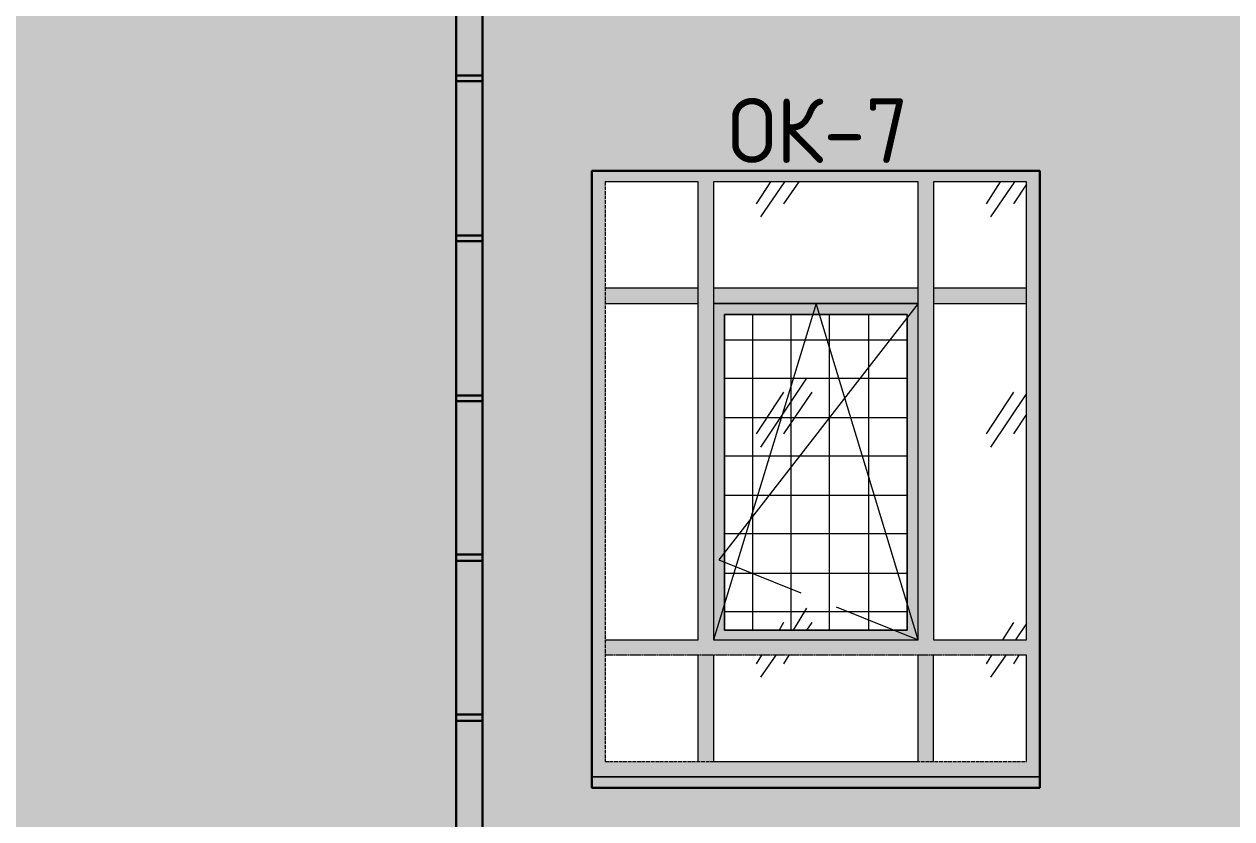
# Model space of a CAD drawing. Header units: millimetres. Extents: x -11345 to 411485, y -9810 to 73012.
# Drawn here: x 314069 to 318738, y 29286 to 32356 of the extents above; entities that cross this region are included whole.
import ezdxf

# ---------------------------------------------------------------- set-up
doc = ezdxf.new("R2010")
doc.units = ezdxf.units.MM
doc.linetypes.add('PDF_IMPORT', pattern=[1, 0.8, -0.2])
for name, color, linetype in [('PDF _Линии', 7, 'Continuous'), ('PDF _Текст', 7, 'Continuous'), ('PDF _Узлы', 7, 'Continuous')]:
    doc.layers.add(name, color=color, linetype=linetype)
for name, color, linetype, true_color in [('PDF _Обобщенные модели', 7, 'Continuous', 0xb5bcbf), ('PDF _Окна', 7, 'Continuous', 0x383e42), ('PDF _Стены штриховка поверхности', 7, 'Continuous', 0xcacbcc)]:
    doc.layers.add(name, color=color, linetype=linetype, true_color=true_color)
doc.styles.add('PDF GOST Common', font='GOST_Common.ttf')

msp = doc.modelspace()

# ---------------------------------------------------------------- hatches: boundary and pattern name
at = {"layer": 'PDF _Обобщенные модели', "transparency": 33554559}
h = msp.add_hatch(color=256, dxfattribs=at)
h.paths.add_polyline_path([(315825.61124, 44376.89746), (315823.49472, 44373.72268), (315815.02865, 44369.48964), (315819.26169, 44373.72268)])
h.paths.add_polyline_path([(315882.75726, 44454.15041), (315886.9903, 44466.84953), (315895.45638, 44483.78168), (315878.52422, 44483.78168), (315874.29118, 44466.84953), (315870.05815, 44458.38345), (315857.35903, 44428.75218), (315848.89295, 44411.82003), (315836.19384, 44399.12091), (315819.26169, 44377.95572), (315806.56257, 44373.72268), (315768.46523, 44373.72268), (315751.53307, 44382.18876), (315754.9195, 44375.4159), (315751.53307, 44377.95572), (315734.60092, 44399.12091), (315730.36788, 44399.12091), (315734.60092, 44377.95572), (315721.9018, 44382.18876), (315700.73661, 44394.88787), (315704.96965, 44382.18876), (315704.96965, 44377.95572), (315713.43573, 44365.25661), (315713.43573, 44356.79053), (315738.83396, 44301.76103), (315738.83396, 44204.40115), (315743.067, 44098.57519), (315747.30003, 44085.87607), (315743.067, 44094.34215), (315738.83396, 44098.57519), (315738.83396, 44077.41), (315743.067, 44068.94392), (315747.30003, 44064.71088), (315755.76611, 44056.24481), (315755.76611, 44039.31265), (315764.23219, 44035.07961), (315768.46523, 44030.84658), (315759.99915, 44035.07961), (315755.76611, 44039.31265), (315751.53307, 44043.54569), (315751.53307, 44047.77873), (315755.76611, 44056.24481), (315751.53307, 44056.24481), (315747.30003, 44064.71088), (315743.067, 44064.71088), (315743.067, 44060.47784), (315743.067, 44056.24481), (315747.30003, 44047.77873), (315743.067, 44052.01177), (315743.067, 44056.24481), (315740.95048, 44060.47784), (315743.067, 44060.47784), (315738.83396, 44064.71088), (315738.83396, 28250.07961), (315743.067, 28258.54569), (315747.30003, 28262.77873), (315751.53307, 28271.24481), (315755.76611, 28271.24481), (315747.30003, 28262.77873), (315738.83396, 28250.07961), (315738.83396, 28224.68138), (315747.30003, 28216.21531), (315755.76611, 28203.51619), (315764.23219, 28195.05012), (315776.9313, 28190.81708), (315802.32953, 28190.81708), (315815.02865, 28195.05012), (315823.49472, 28203.51619), (315831.9608, 28216.21531), (315836.19384, 28224.68138), (315836.19384, 28228.91442), (315840.42688, 28237.3805), (315840.42688, 28368.60469), (315836.19384, 28394.00292), (315840.42688, 28394.00292), (315840.42688, 36483.3392), (315836.19384, 37075.96457), (315840.42688, 37075.96457), (315840.42688, 37101.3628), (315836.19384, 37693.98817), (315840.42688, 37693.98817), (315840.42688, 37719.3864), (315836.19384, 38312.01177), (315840.42688, 38312.01177), (315840.42688, 38337.41), (315836.19384, 38930.03537), (315840.42688, 38930.03537), (315840.42688, 44081.64304), (315836.19384, 44073.17696), (315836.19384, 44077.41), (315840.42688, 44085.87607), (315840.42688, 44090.10911), (315836.19384, 44098.57519), (315840.42688, 44094.34215), (315840.42688, 44145.13861), (315836.19384, 44204.40115), (315840.42688, 44204.40115), (315840.42688, 44250.96457), (315836.19384, 44250.96457), (315836.19384, 44301.76103), (315861.59207, 44356.79053), (315870.05815, 44373.72268), (315874.29118, 44386.4218), (315878.52422, 44390.65484), (315878.52422, 44394.88787), (315882.75726, 44399.12091), (315882.75726, 44407.58699), (315886.9903, 44411.82003), (315882.75726, 44424.51914)], flags=0)
h.paths.add_polyline_path([(315757.17712, 44373.72268), (315759.99915, 44373.72268), (315768.46523, 44365.25661)], flags=0)
h.paths.add_polyline_path([(315831.9608, 44087.99259), (315831.9608, 44085.87607), (315827.72776, 44077.41), (315815.02865, 44068.94392), (315819.26169, 44073.17696), (315827.72776, 44081.64304)], flags=0)
h.paths.add_polyline_path([(315831.9608, 44064.71088), (315831.9608, 44060.47784), (315827.72776, 44056.24481)], flags=0)
h.paths.add_polyline_path([(315838.31036, 44066.8274), (315836.19384, 44060.47784), (315836.19384, 44064.71088)], flags=0)
h.paths.add_polyline_path([(315768.46523, 44064.71088), (315776.9313, 44060.47784), (315772.69826, 44060.47784)], flags=0)
h.paths.add_polyline_path([(315823.49472, 44064.71088), (315819.26169, 44056.24481), (315819.26169, 44052.01177), (315815.02865, 44047.77873), (315815.02865, 44052.01177), (315819.26169, 44056.24481), (315815.02865, 44056.24481), (315819.26169, 44060.47784)], flags=0)
h.paths.add_polyline_path([(315789.63042, 44039.31265), (315793.86346, 44043.54569), (315787.5139, 44040.37091), (315781.16434, 44043.54569), (315793.86346, 44043.54569), (315798.09649, 44043.54569)], flags=0)
h.paths.add_polyline_path([(315755.76611, 28283.94392), (315755.76611, 28288.17696), (315764.23219, 28292.41)], flags=0)
h.paths.add_polyline_path([(315827.72776, 28283.94392), (315823.49472, 28283.94392), (315815.02865, 28292.41), (315802.32953, 28296.64304), (315789.63042, 28296.64304), (315789.63042, 28300.87607), (315802.32953, 28296.64304), (315806.56257, 28296.64304), (315815.02865, 28292.41)], flags=0)
h.paths.add_polyline_path([(315815.02865, 44033.6686), (315815.02865, 44030.84658), (315802.32953, 44026.61354), (315802.32953, 44030.84658), (315806.56257, 44030.84658)], flags=0)
h.paths.add_polyline_path([(315776.9313, 44030.84658), (315776.9313, 44029.78832), (315772.69826, 44030.84658)], flags=0)
h.paths.add_polyline_path([(315764.23219, 44047.77873), (315768.46523, 44047.77873), (315770.58174, 44045.66221)], flags=0)
h.paths.add_polyline_path([(315827.72776, 44043.54569), (315823.49472, 44039.31265), (315823.49472, 44043.54569)], flags=0)
h.paths.add_polyline_path([(315844.65992, 44399.12091), (315840.42688, 44390.65484), (315836.19384, 44388.53832)], flags=0)
h.paths.add_polyline_path([(315874.29118, 44394.88787), (315870.05815, 44390.65484), (315874.29118, 44399.12091)], flags=0)
for points in [[(315743.067, 32157.17401), (315743.067, 32161.40705), (315738.83396, 32161.40705), (315734.60092, 32157.17401), (315738.83396, 32152.94097), (315743.067, 32152.94097)], [(315743.067, 32136.00882), (315743.067, 32140.24186), (315738.83396, 32140.24186), (315734.60092, 32136.00882), (315738.83396, 32131.77578), (315743.067, 32131.77578)], [(315844.65992, 32157.17401), (315844.65992, 32161.40705), (315840.42688, 32161.40705), (315836.19384, 32157.17401), (315840.42688, 32152.94097), (315844.65992, 32152.94097)], [(315844.65992, 32136.00882), (315844.65992, 32140.24186), (315840.42688, 32140.24186), (315836.19384, 32136.00882), (315840.42688, 32131.77578), (315844.65992, 32131.77578)], [(315743.067, 31539.15041), (315743.067, 31543.38345), (315738.83396, 31543.38345), (315734.60092, 31539.15041), (315738.83396, 31534.91737), (315743.067, 31534.91737)], [(315743.067, 31517.98522), (315743.067, 31522.21826), (315738.83396, 31522.21826), (315734.60092, 31517.98522), (315738.83396, 31513.75218), (315743.067, 31513.75218)], [(315844.65992, 31539.15041), (315844.65992, 31543.38345), (315840.42688, 31543.38345), (315836.19384, 31539.15041), (315840.42688, 31534.91737), (315844.65992, 31534.91737)], [(315844.65992, 31517.98522), (315844.65992, 31522.21826), (315840.42688, 31522.21826), (315836.19384, 31517.98522), (315840.42688, 31513.75218), (315844.65992, 31513.75218)], [(315743.067, 30921.12681), (315743.067, 30925.35985), (315738.83396, 30925.35985), (315734.60092, 30921.12681), (315738.83396, 30916.89377), (315743.067, 30916.89377)], [(315844.65992, 30921.12681), (315844.65992, 30925.35985), (315840.42688, 30925.35985), (315836.19384, 30921.12681), (315840.42688, 30916.89377), (315844.65992, 30916.89377)], [(315743.067, 30899.96162), (315743.067, 30904.19466), (315738.83396, 30904.19466), (315734.60092, 30899.96162), (315738.83396, 30895.72858), (315743.067, 30895.72858)], [(315844.65992, 30899.96162), (315844.65992, 30904.19466), (315840.42688, 30904.19466), (315836.19384, 30899.96162), (315840.42688, 30895.72858), (315844.65992, 30895.72858)], [(315743.067, 30307.33625), (315743.067, 30311.56929), (315738.83396, 30311.56929), (315734.60092, 30307.33625), (315738.83396, 30303.10321), (315743.067, 30303.10321)], [(315844.65992, 30307.33625), (315844.65992, 30311.56929), (315840.42688, 30311.56929), (315836.19384, 30307.33625), (315840.42688, 30303.10321), (315844.65992, 30303.10321)], [(315743.067, 30281.93802), (315743.067, 30286.17106), (315738.83396, 30286.17106), (315734.60092, 30281.93802), (315738.83396, 30277.70498), (315743.067, 30277.70498)], [(315844.65992, 30281.93802), (315844.65992, 30286.17106), (315840.42688, 30286.17106), (315836.19384, 30281.93802), (315840.42688, 30277.70498), (315844.65992, 30277.70498)], [(315743.067, 29689.31265), (315743.067, 29693.54569), (315738.83396, 29693.54569), (315734.60092, 29689.31265), (315738.83396, 29685.07961), (315743.067, 29685.07961)], [(315743.067, 29663.91442), (315743.067, 29668.14746), (315738.83396, 29668.14746), (315734.60092, 29663.91442), (315738.83396, 29659.68138), (315743.067, 29659.68138)], [(315844.65992, 29689.31265), (315844.65992, 29693.54569), (315840.42688, 29693.54569), (315836.19384, 29689.31265), (315840.42688, 29685.07961), (315844.65992, 29685.07961)], [(315844.65992, 29663.91442), (315844.65992, 29668.14746), (315840.42688, 29668.14746), (315836.19384, 29663.91442), (315840.42688, 29659.68138), (315844.65992, 29659.68138)]]:
    msp.add_hatch(color=7, dxfattribs=at).paths.add_polyline_path(points)
at = {"layer": 'PDF _Окна', "transparency": 33554687}
h = msp.add_hatch(color=256, dxfattribs=at)
h.paths.add_polyline_path([(316674.33543, 29507.292), (316314.52717, 29507.292), (316314.52717, 29917.89672), (316674.33543, 29917.89672)])
h.paths.add_polyline_path([(316733.59797, 29507.292), (316733.59797, 29917.89672), (317525.17614, 29917.89672), (317525.17614, 29507.292)], flags=0)
h.paths.add_polyline_path([(317995.0434, 29405.69908), (317995.0434, 31788.89967), (316263.73071, 31788.89967), (316263.73071, 29405.69908)], flags=0)
h.paths.add_polyline_path([(316674.33543, 31276.70203), (316674.33543, 29977.15926), (316314.52717, 29977.15926), (316314.52717, 31276.70203)], flags=0)
h.paths.add_polyline_path([(317482.84576, 30015.25661), (316775.92835, 30015.25661), (316775.92835, 31234.37165), (317482.84576, 31234.37165)], flags=0)
h.paths.add_polyline_path([(317944.24694, 31276.70203), (317944.24694, 29977.15926), (317584.43868, 29977.15926), (317584.43868, 31276.70203)], flags=0)
h.paths.add_polyline_path([(316674.33543, 31335.96457), (316314.52717, 31335.96457), (316314.52717, 31746.56929), (316674.33543, 31746.56929)], flags=0)
h.paths.add_polyline_path([(317525.17614, 31335.96457), (316733.59797, 31335.96457), (316733.59797, 31746.56929), (317525.17614, 31746.56929)], flags=0)
h.paths.add_polyline_path([(317584.43868, 29507.292), (317584.43868, 29917.89672), (317944.24694, 29917.89672), (317944.24694, 29507.292)], flags=0)
h.paths.add_polyline_path([(317944.24694, 31335.96457), (317584.43868, 31335.96457), (317584.43868, 31746.56929), (317944.24694, 31746.56929)], flags=0)
at = {"layer": 'PDF _Стены штриховка поверхности', "transparency": 33554687}
h = msp.add_hatch(color=256, dxfattribs=at)
h.paths.add_polyline_path([(309025.23514, 29405.69908), (308894.01095, 29405.69908), (308910.9431, 29354.90262), (309008.30298, 29354.90262)])
h.paths.add_polyline_path([(309194.55667, 29405.69908), (309063.33248, 29405.69908), (309080.26464, 29354.90262), (309177.62452, 29354.90262)])
h.paths.add_polyline_path([(309359.64517, 29405.69908), (309228.42098, 29405.69908), (309245.35313, 29354.90262), (309342.71301, 29354.90262)])
h.paths.add_polyline_path([(309524.73366, 29405.69908), (309393.50947, 29405.69908), (309410.44163, 29354.90262), (309507.80151, 29354.90262)])
h.paths.add_polyline_path([(309863.37673, 29405.69908), (309727.9195, 29405.69908), (309744.85166, 29354.90262), (309846.44458, 29354.90262)])
h.paths.add_polyline_path([(309694.0552, 29405.69908), (309562.83101, 29405.69908), (309567.06405, 29384.53389), (309579.76316, 29354.90262), (309672.89, 29354.90262), (309672.89, 29384.53389)])
h.paths.add_polyline_path([(308356.41508, 29405.69908), (308225.19089, 29405.69908), (308242.12304, 29354.90262), (308339.48292, 29354.90262)])
h.paths.add_polyline_path([(308521.50357, 29405.69908), (308390.27938, 29405.69908), (308407.21154, 29354.90262), (308504.57142, 29354.90262)])
h.paths.add_polyline_path([(308690.82511, 29405.69908), (308555.36788, 29405.69908), (308572.30003, 29354.90262), (308673.89295, 29354.90262)])
h.paths.add_polyline_path([(308855.9136, 29405.69908), (308724.68941, 29405.69908), (308724.68941, 29397.23301), (308728.92245, 29384.53389), (308741.62157, 29359.13566), (308741.62157, 29354.90262), (308838.98145, 29354.90262), (308838.98145, 29384.53389), (308851.68056, 29397.23301)])
h.paths.add_polyline_path([(313804.33543, 31784.66663), (313804.33543, 29405.69908), (312102.65402, 29405.69908), (312102.65402, 31788.89967)])
h.paths.add_polyline_path([(315738.83396, 28588.72268), (315738.83396, 33058.81118), (304936.12009, 33058.81118), (304936.12009, 29270.24186), (304186.87231, 29270.24186), (304186.87231, 33058.81118), (300563.39148, 33058.81118), (300563.39148, 28588.72268), (308220.95785, 28588.72268), (308220.95785, 29058.58994), (308038.9372, 29058.58994), (308038.9372, 29117.85248), (308034.70416, 29117.85248), (308022.00505, 29113.61944), (308005.07289, 29096.68728), (308000.83986, 29096.68728), (308000.83986, 29270.24186), (308005.07289, 29384.53389), (308022.00505, 29405.69908), (308055.86936, 29405.69908), (308072.80151, 29354.90262), (308170.16139, 29354.90262), (308187.09354, 29405.69908), (308208.25874, 29405.69908), (308208.25874, 31788.89967), (309914.17319, 31788.89967), (309914.17319, 29405.69908), (309897.24104, 29405.69908), (309914.17319, 29354.90262), (310011.53307, 29354.90262), (310028.46523, 29405.69908), (310062.32953, 29405.69908), (310079.26169, 29354.90262), (310176.62157, 29354.90262), (310193.55372, 29405.69908), (310231.65107, 29405.69908), (310248.58322, 29354.90262), (310345.9431, 29354.90262), (310362.87525, 29405.69908), (310396.73956, 29405.69908), (310400.9726, 29397.23301), (310413.67172, 29359.13566), (310413.67172, 29354.90262), (310511.0316, 29354.90262), (310511.0316, 29384.53389), (310523.73071, 29397.23301), (310527.96375, 29405.69908), (310566.0611, 29401.46604), (310582.99325, 29354.90262), (310680.35313, 29354.90262), (310697.28528, 29401.46604), (310735.38263, 29401.46604), (310752.31478, 29354.90262), (310849.67466, 29354.90262), (310866.60682, 29401.46604), (310900.47113, 29401.46604), (310904.70416, 29388.76693), (310908.9372, 29384.53389), (310913.17024, 29371.83478), (310917.40328, 29354.90262), (311014.76316, 29354.90262), (311023.22924, 29371.83478), (311023.22924, 29384.53389), (311027.46228, 29388.76693), (311031.69531, 29401.46604), (311078.25874, 29401.46604), (311095.19089, 29354.90262), (311192.55077, 29354.90262), (311209.48292, 29401.46604), (311243.34723, 29401.46604), (311260.27938, 29354.90262), (311357.63927, 29354.90262), (311374.57142, 29401.46604), (311408.43573, 29401.46604), (311425.36788, 29354.90262), (311522.72776, 29354.90262), (311539.65992, 29401.46604), (311577.75726, 29401.46604), (311577.75726, 29223.67843), (311581.9903, 29223.67843), (311581.9903, 29067.05602), (314015.98735, 29067.05602), (314015.98735, 28588.72268)], flags=0)
h.paths.add_polyline_path([(311628.55372, 29028.95867), (311581.9903, 29028.95867), (311581.9903, 28588.72268), (311628.55372, 28588.72268)])
h = msp.add_hatch(color=256, dxfattribs=at)
h.paths.add_polyline_path([(321792.07879, 28863.87017), (321745.51537, 28855.4041), (321745.51537, 28605.65484), (321753.98145, 28609.88787), (321809.01095, 28622.58699), (321809.01095, 28868.10321)])
h.paths.add_polyline_path([(321927.53602, 31788.89967), (321927.53602, 29405.69908), (320191.9903, 29405.69908), (320191.9903, 31788.89967)])
h.paths.add_polyline_path([(322774.14369, 29934.82888), (322774.14369, 30544.3864), (322769.91065, 30544.3864), (322769.91065, 30569.78463), (322774.14369, 30569.78463), (322774.14369, 31179.34215), (322769.91065, 31179.34215), (322769.91065, 31204.74038), (322774.14369, 31204.74038), (322774.14369, 31818.53094), (322769.91065, 31818.53094), (322769.91065, 31839.69613), (322774.14369, 31839.69613), (322774.14369, 32296.86427), (322613.28823, 32275.69908), (322490.53012, 32258.76693), (322490.53012, 32330.72858), (322774.14369, 32368.82593), (322774.14369, 32453.48669), (322769.91065, 32453.48669), (322769.91065, 32478.88492), (322774.14369, 32478.88492), (322774.14369, 33058.81118), (315840.42688, 33058.81118), (315840.42688, 28588.72268), (316102.87525, 28588.72268), (316102.87525, 28631.05307), (316098.64222, 28622.58699), (316098.64222, 28978.16221), (316115.57437, 28999.3274), (316153.67172, 28999.3274), (316170.60387, 28952.76398), (316267.96375, 28952.76398), (316284.8959, 28999.3274), (316318.76021, 28999.3274), (316335.69236, 28952.76398), (316433.05225, 28952.76398), (316449.9844, 28999.3274), (316483.84871, 28999.3274), (316500.78086, 28952.76398), (316598.14074, 28952.76398), (316615.07289, 28999.3274), (316653.17024, 28999.3274), (316670.10239, 28952.76398), (316767.46228, 28952.76398), (316784.39443, 28999.3274), (316818.25874, 28999.3274), (316822.49177, 28990.86132), (316826.72481, 28978.16221), (316830.95785, 28961.23006), (316835.19089, 28952.76398), (316932.55077, 28952.76398), (316936.78381, 28961.23006), (316936.78381, 28978.16221), (316945.24989, 28990.86132), (316949.48292, 28999.3274), (316991.81331, 28999.3274), (317008.74546, 28952.76398), (317106.10534, 28952.76398), (317123.0375, 28999.3274), (317156.9018, 28999.3274), (317173.83396, 28952.76398), (317271.19384, 28952.76398), (317288.12599, 28999.3274), (317326.22334, 28999.3274), (317343.15549, 28952.76398), (317440.51537, 28952.76398), (317457.44753, 28999.3274), (317491.31183, 28999.3274), (317508.24399, 28952.76398), (317605.60387, 28952.76398), (317622.53602, 28999.3274), (317660.63337, 28999.3274), (317677.56552, 28952.76398), (317774.9254, 28952.76398), (317791.85756, 28999.3274), (317851.12009, 28999.3274), (317868.05225, 28952.76398), (317965.41213, 28952.76398), (317982.34428, 28999.3274), (318020.44163, 28999.3274), (318033.14074, 28952.76398), (318134.73366, 28952.76398), (318151.66582, 28999.3274), (318185.53012, 28999.3274), (318202.46228, 28952.76398), (318299.82216, 28952.76398), (318316.75431, 28999.3274), (318350.61862, 28999.3274), (318367.55077, 28952.76398), (318464.91065, 28952.76398), (318481.84281, 28999.3274), (318519.94015, 28999.3274), (318536.87231, 28952.76398), (318634.23219, 28952.76398), (318651.16434, 28999.3274), (318685.02865, 28999.3274), (318685.02865, 28588.72268), (321648.15549, 28588.72268), (321686.25284, 28592.95572), (321686.25284, 28876.56929), (321745.51537, 28876.56929), (321745.51537, 28893.50144), (321741.28233, 28893.50144), (321660.85461, 28876.56929), (321525.39738, 28846.93802), (321483.067, 28838.47194), (321483.067, 28846.93802), (321478.83396, 28846.93802), (321470.36788, 28897.73448), (321952.93425, 28999.3274), (322774.14369, 29172.88197), (322774.14369, 29274.47489), (322769.91065, 29274.47489), (322769.91065, 29299.87312), (322774.14369, 29299.87312), (322774.14369, 29909.43065), (322769.91065, 29909.43065), (322769.91065, 29934.82888)], flags=0)
h.paths.add_polyline_path([(317995.0434, 29405.69908), (316263.73071, 29405.69908), (316263.73071, 31788.89967), (317995.0434, 31788.89967)], flags=0)

# ---------------------------------------------------------------- linework, layer by layer
at = {"layer": 'PDF _Линии', "lineweight": 30}
for points in [[(315738.83396, 43886.92327), (315738.83396, 28440.56634)], [(315840.42688, 43886.92327), (315840.42688, 28440.56634)]]:
    msp.add_lwpolyline(points, dxfattribs=at)
for points in [[(315840.42688, 32136.00882), (315840.42688, 32157.17401), (315789.63042, 32157.17401), (315738.83396, 32157.17401), (315738.83396, 32136.00882), (315789.63042, 32136.00882)], [(316263.73071, 31788.89967), (317995.0434, 31788.89967), (317995.0434, 29405.69908), (316263.73071, 29405.69908)], [(315840.42688, 31517.98522), (315840.42688, 31539.15041), (315789.63042, 31539.15041), (315738.83396, 31539.15041), (315738.83396, 31517.98522), (315789.63042, 31517.98522)], [(315840.42688, 30899.96162), (315840.42688, 30921.12681), (315789.63042, 30921.12681), (315738.83396, 30921.12681), (315738.83396, 30899.96162), (315789.63042, 30899.96162)], [(315840.42688, 30281.93802), (315840.42688, 30307.33625), (315789.63042, 30307.33625), (315738.83396, 30307.33625), (315738.83396, 30281.93802), (315789.63042, 30281.93802)], [(315840.42688, 29663.91442), (315840.42688, 29689.31265), (315789.63042, 29689.31265), (315738.83396, 29689.31265), (315738.83396, 29663.91442), (315789.63042, 29663.91442)]]:
    msp.add_lwpolyline(points, close=True, dxfattribs=at)
at = {"layer": 'PDF _Линии', "lineweight": 9, "ltscale": 3.012709}
msp.add_lwpolyline([(317525.17614, 29977.15926), (317131.50357, 31276.70203), (316733.59797, 29977.15926)], dxfattribs=at)
at = {"layer": 'PDF _Линии', "lineweight": 9, "ltscale": 3.285837}
msp.add_lwpolyline([(317525.17614, 31276.70203), (316754.76316, 30286.17106)], dxfattribs=at)
at = {"layer": 'PDF _Линии', "lineweight": 9}
msp.add_lwpolyline([(317482.84576, 31234.37165), (316775.92835, 31234.37165), (316775.92835, 30015.25661), (317482.84576, 30015.25661)], close=True, dxfattribs=at)
for points in [[(316754.76316, 30286.17106), (317072.24104, 30159.17991)], [(317207.69826, 30104.15041), (317525.17614, 29977.15926)]]:
    msp.add_lwpolyline(points, dxfattribs=at)
at = {"layer": 'PDF _Окна', "color": 7, "lineweight": 9}
for points in [[(316314.52717, 29977.15926), (316674.33543, 29977.15926), (316674.33543, 31746.56929), (316314.52717, 31746.56929)], [(316953.71596, 31746.56929), (316898.68646, 31661.90852)], [(317008.74546, 31746.56929), (316915.61862, 31611.11206)], [(317063.77496, 31746.56929), (317004.51242, 31661.90852)], [(317842.65402, 31746.56929), (317787.62452, 31661.90852)], [(317897.68351, 31746.56929), (317804.55667, 31611.11206)], [(317944.24694, 31738.10321), (317893.45048, 31661.90852)], [(316674.33543, 31335.96457), (316314.52717, 31335.96457)], [(317525.17614, 31335.96457), (316733.59797, 31335.96457)], [(317944.24694, 31335.96457), (317584.43868, 31335.96457)], [(316314.52717, 31276.70203), (316674.33543, 31276.70203)], [(317584.43868, 31276.70203), (317944.24694, 31276.70203)], [(317093.40623, 30988.85543), (316915.61862, 30722.17401)], [(317004.51242, 30933.82593), (316898.68646, 30772.97047)], [(317114.57142, 30933.82593), (317004.51242, 30772.97047)], [(317893.45048, 30933.82593), (317787.62452, 30772.97047)], [(317944.24694, 30929.59289), (317804.55667, 30722.17401)], [(317944.24694, 30849.16516), (317893.45048, 30772.97047)], [(317093.40623, 30099.91737), (317042.60977, 30015.25661)], [(317004.51242, 30044.88787), (316987.58027, 30015.25661)], [(317114.57142, 30044.88787), (317093.40623, 30015.25661)], [(317893.45048, 30044.88787), (317851.12009, 29977.15926)], [(317944.24694, 30040.65484), (317901.91655, 29977.15926)], [(316674.33543, 29507.292), (316674.33543, 29917.89672)], [(316733.59797, 29917.89672), (316733.59797, 29507.292), (317525.17614, 29507.292), (317525.17614, 29917.89672)], [(316919.85166, 29917.89672), (316898.68646, 29884.03242)], [(316974.88115, 29917.89672), (316915.61862, 29833.23596)], [(317025.67761, 29917.89672), (317004.51242, 29884.03242)], [(317584.43868, 29507.292), (317584.43868, 29917.89672)], [(317808.78971, 29917.89672), (317787.62452, 29884.03242)], [(317863.81921, 29917.89672), (317804.55667, 29833.23596)], [(317914.61567, 29917.89672), (317893.45048, 29884.03242)], [(317944.24694, 29507.292), (317944.24694, 29917.89672)], [(316263.73071, 29448.02947), (317995.0434, 29448.02947), (316263.73071, 29448.02947)]]:
    msp.add_lwpolyline(points, dxfattribs=at)
at = {"layer": 'PDF _Окна', "color": 7, "linetype": 'PDF_IMPORT', "lineweight": 9, "ltscale": 17.694725}
msp.add_lwpolyline([(316314.52717, 31746.56929), (316314.52717, 29507.292), (317944.24694, 29507.292)], dxfattribs=at)
at = {"layer": 'PDF _Окна', "color": 7, "lineweight": 9}
for points in [[(316733.59797, 31746.56929), (316733.59797, 29977.15926), (317525.17614, 29977.15926), (317525.17614, 31746.56929)], [(317584.43868, 31746.56929), (317584.43868, 29977.15926), (317944.24694, 29977.15926), (317944.24694, 31746.56929)], [(317525.17614, 31276.70203), (316733.59797, 31276.70203)], [(317482.84576, 30015.25661), (316775.92835, 30015.25661), (316775.92835, 31234.37165), (317482.84576, 31234.37165)]]:
    msp.add_lwpolyline(points, close=True, dxfattribs=at)
at = {"layer": 'PDF _Окна', "color": 7, "linetype": 'PDF_IMPORT', "lineweight": 9, "ltscale": 7.916061}
msp.add_lwpolyline([(317944.24694, 29917.89672), (316314.52717, 29917.89672)], dxfattribs=at)
at = {"layer": 'PDF _Окна', "lineweight": 0}
msp.add_lwpolyline([(316263.73071, 29448.02947), (317995.0434, 29448.02947), (316263.73071, 29448.02947)], close=True, dxfattribs=at)
at = {"layer": 'PDF _Узлы', "color": 251, "lineweight": 9, "true_color": 0x494949}
for points in [[(316885.98735, 30015.25661), (316885.98735, 31234.37165)], [(317034.14369, 30015.25661), (317034.14369, 31234.37165)], [(317182.30003, 30015.25661), (317182.30003, 31234.37165)], [(317334.68941, 30015.25661), (317334.68941, 31234.37165)], [(317482.84576, 30015.25661), (317482.84576, 31234.37165)], [(316775.92835, 31137.01177), (317482.84576, 31137.01177)], [(316775.92835, 30988.85543), (317482.84576, 30988.85543)], [(316775.92835, 30836.46604), (317482.84576, 30836.46604)], [(316775.92835, 30688.3097), (317482.84576, 30688.3097)], [(316775.92835, 30535.92032), (317482.84576, 30535.92032)], [(316775.92835, 30387.76398), (317482.84576, 30387.76398)], [(316775.92835, 30235.3746), (317482.84576, 30235.3746)], [(316775.92835, 30087.21826), (317482.84576, 30087.21826)]]:
    msp.add_lwpolyline(points, dxfattribs=at)

# ---------------------------------------------------------------- texts
at = {"layer": 'PDF _Текст', "insert": (316789.90427, 31944.80295), "char_height": 249.99885, "attachment_point": 4, "style": 'PDF GOST Common'}
msp.add_mtext('ОК-7', dxfattribs=at)

doc.saveas('drawing.dxf')
